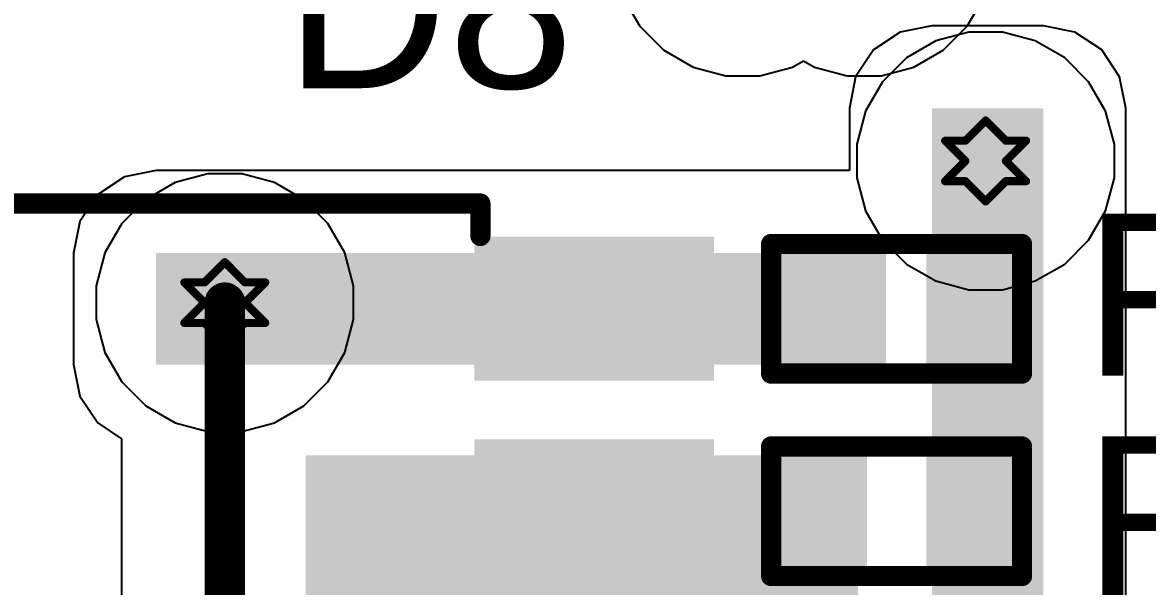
# Model space of a CAD drawing. Header units: inches. Extents: x -3 to 5437, y -3 to 5435.
# Drawn here: x 128.52 to 135.58, y 96.95 to 100.49 of the extents above; entities that cross this region are included whole.
import ezdxf

# ---------------------------------------------------------------- set-up
doc = ezdxf.new("R2010")
doc.units = ezdxf.units.IN
for name, color, linetype in [('Bottom Layer', 5, 'Continuous'), ('Bottom Solder', 6, 'Continuous'), ('Drill Drawing', 1, 'Continuous'), ('GND', 16, 'Continuous'), ('PWR', 76, 'Continuous'), ('Top Layer', 1, 'Continuous'), ('Top Overlay', 2, 'Continuous'), ('Top Paste', 8, 'Continuous'), ('Top Solder', 216, 'Continuous'), ('Via Holes', 16, 'Continuous')]:
    doc.layers.add(name, color=color, linetype=linetype)
doc.styles.add('Arial', font='', dxfattribs={"height": 0.2})
doc.styles.get('Arial').set_extended_font_data('Arial')

# ---------------------------------------------------------------- blocks, each defined once
blk = doc.blocks.new('SOP_8_103')
at = {"layer": 'Top Layer'}
for points in [[(-3.4, -0.285), (-2.1, -0.285), (-2.1, -0.985), (-3.4, -0.985)], [(-3.4, -1.555), (-2.1, -1.555), (-2.1, -2.255), (-3.4, -2.255)]]:
    blk.add_hatch(color=1, dxfattribs=at).paths.add_polyline_path(points)
at = {"layer": 'Top Paste'}
for points in [[(-3.4, -0.285), (-2.1, -0.285), (-2.1, -0.985), (-3.4, -0.985)], [(-3.4, -1.555), (-2.1, -1.555), (-2.1, -2.255), (-3.4, -2.255)]]:
    blk.add_hatch(color=8, dxfattribs=at).paths.add_polyline_path(points)
at = {"layer": 'Top Solder'}
for points in [[(-3.5016, -0.1834), (-1.9984, -0.1834), (-1.9984, -1.0866), (-3.5016, -1.0866)], [(-3.5016, -1.4534), (-1.9984, -1.4534), (-1.9984, -2.3566), (-3.5016, -2.3566)]]:
    blk.add_hatch(color=216, dxfattribs=at).paths.add_polyline_path(points)
at = {"layer": 'Top Overlay'}
for points in [[(-2.0356, -2.3622, 0.127, 0.127, 0), (-2.0356, -2.5654, 0.127, 0.127, 0)], [(2.0284, -2.5654, 0.127, 0.127, 0), (-2.0356, -2.5654, 0.127, 0.127, 0)]]:
    blk.add_lwpolyline(points, format="xyseb", dxfattribs=at)
for points in [[(-2.0673, -2.3622, 0.0635, 0.0635, 1), (-2.0038, -2.3622, 0.0635, 0.0635, 1)], [(-2.0673, -2.5654, 0.0635, 0.0635, 1), (-2.0038, -2.5654, 0.0635, 0.0635, 1)], [(-2.0673, -2.5654, 0.0635, 0.0635, 1), (-2.0038, -2.5654, 0.0635, 0.0635, 1)]]:
    blk.add_lwpolyline(points, format="xyseb", close=True, dxfattribs=at)
blk = doc.blocks.new('R___0402_109')
at = {"layer": 'Top Layer'}
for points in [[(-0.6985, -0.3175), (-0.6985, 0.3175), (-0.2413, 0.3175), (-0.2413, -0.3175)], [(0.2413, -0.3175), (0.2413, 0.3175), (0.6985, 0.3175), (0.6985, -0.3175)]]:
    blk.add_hatch(color=1, dxfattribs=at).paths.add_polyline_path(points)
at = {"layer": 'Top Paste'}
for points in [[(-0.6985, -0.3175), (-0.6985, 0.3175), (-0.2413, 0.3175), (-0.2413, -0.3175)], [(0.2413, -0.3175), (0.2413, 0.3175), (0.6985, 0.3175), (0.6985, -0.3175)]]:
    blk.add_hatch(color=8, dxfattribs=at).paths.add_polyline_path(points)
at = {"layer": 'Top Solder'}
for points in [[(-0.7535, -0.3725), (-0.7535, 0.3725), (-0.1863, 0.3725), (-0.1863, -0.3725)], [(0.1863, -0.3725), (0.1863, 0.3725), (0.7535, 0.3725), (0.7535, -0.3725)]]:
    blk.add_hatch(color=216, dxfattribs=at).paths.add_polyline_path(points)
at = {"layer": 'Top Overlay'}
for points in [[(-0.7874, -0.4064, 0.127, 0.127, 0), (-0.7874, 0.4064, 0.127, 0.127, 0)], [(-0.7874, 0.4064, 0.127, 0.127, 0), (0.7874, 0.4064, 0.127, 0.127, 0)], [(0.7874, -0.4064, 0.127, 0.127, 0), (0.7874, 0.4064, 0.127, 0.127, 0)], [(-0.7874, -0.4064, 0.127, 0.127, 0), (0.7874, -0.4064, 0.127, 0.127, 0)], [(-0.8128, -0.4318, 0.00323, 0.00323, 0), (0.8128, -0.4318, 0.00323, 0.00323, 0)]]:
    blk.add_lwpolyline(points, format="xyseb", dxfattribs=at)
for points in [[(-0.8191, 0.4064, 0.0635, 0.0635, 1), (-0.7556, 0.4064, 0.0635, 0.0635, 1)], [(-0.8191, 0.4064, 0.0635, 0.0635, 1), (-0.7556, 0.4064, 0.0635, 0.0635, 1)], [(0.7556, 0.4064, 0.0635, 0.0635, 1), (0.8191, 0.4064, 0.0635, 0.0635, 1)], [(0.7556, 0.4064, 0.0635, 0.0635, 1), (0.8191, 0.4064, 0.0635, 0.0635, 1)], [(-0.8191, -0.4064, 0.0635, 0.0635, 1), (-0.7556, -0.4064, 0.0635, 0.0635, 1)], [(-0.8191, -0.4064, 0.0635, 0.0635, 1), (-0.7556, -0.4064, 0.0635, 0.0635, 1)], [(0.7556, -0.4064, 0.0635, 0.0635, 1), (0.8191, -0.4064, 0.0635, 0.0635, 1)], [(0.7556, -0.4064, 0.0635, 0.0635, 1), (0.8191, -0.4064, 0.0635, 0.0635, 1)], [(-0.8136, -0.4318, 0.00161, 0.00161, 1), (-0.812, -0.4318, 0.00161, 0.00161, 1)], [(0.812, -0.4318, 0.00161, 0.00161, 1), (0.8136, -0.4318, 0.00161, 0.00161, 1)]]:
    blk.add_lwpolyline(points, format="xyseb", close=True, dxfattribs=at)
blk = doc.blocks.new('R___0402_110')
at = {"layer": 'Top Layer'}
for points in [[(-0.6985, -0.3175), (-0.6985, 0.3175), (-0.2413, 0.3175), (-0.2413, -0.3175)], [(0.2413, -0.3175), (0.2413, 0.3175), (0.6985, 0.3175), (0.6985, -0.3175)]]:
    blk.add_hatch(color=1, dxfattribs=at).paths.add_polyline_path(points)
at = {"layer": 'Top Paste'}
for points in [[(-0.6985, -0.3175), (-0.6985, 0.3175), (-0.2413, 0.3175), (-0.2413, -0.3175)], [(0.2413, -0.3175), (0.2413, 0.3175), (0.6985, 0.3175), (0.6985, -0.3175)]]:
    blk.add_hatch(color=8, dxfattribs=at).paths.add_polyline_path(points)
at = {"layer": 'Top Solder'}
for points in [[(-0.7535, -0.3725), (-0.7535, 0.3725), (-0.1863, 0.3725), (-0.1863, -0.3725)], [(0.1863, -0.3725), (0.1863, 0.3725), (0.7535, 0.3725), (0.7535, -0.3725)]]:
    blk.add_hatch(color=216, dxfattribs=at).paths.add_polyline_path(points)
at = {"layer": 'Top Overlay'}
for points in [[(-0.7874, -0.4064, 0.127, 0.127, 0), (-0.7874, 0.4064, 0.127, 0.127, 0)], [(-0.7874, 0.4064, 0.127, 0.127, 0), (0.7874, 0.4064, 0.127, 0.127, 0)], [(0.7874, -0.4064, 0.127, 0.127, 0), (0.7874, 0.4064, 0.127, 0.127, 0)], [(-0.7874, -0.4064, 0.127, 0.127, 0), (0.7874, -0.4064, 0.127, 0.127, 0)], [(-0.8128, -0.4318, 0.00323, 0.00323, 0), (0.8128, -0.4318, 0.00323, 0.00323, 0)]]:
    blk.add_lwpolyline(points, format="xyseb", dxfattribs=at)
for points in [[(-0.8191, 0.4064, 0.0635, 0.0635, 1), (-0.7556, 0.4064, 0.0635, 0.0635, 1)], [(-0.8191, 0.4064, 0.0635, 0.0635, 1), (-0.7556, 0.4064, 0.0635, 0.0635, 1)], [(0.7556, 0.4064, 0.0635, 0.0635, 1), (0.8191, 0.4064, 0.0635, 0.0635, 1)], [(0.7556, 0.4064, 0.0635, 0.0635, 1), (0.8191, 0.4064, 0.0635, 0.0635, 1)], [(-0.8191, -0.4064, 0.0635, 0.0635, 1), (-0.7556, -0.4064, 0.0635, 0.0635, 1)], [(-0.8191, -0.4064, 0.0635, 0.0635, 1), (-0.7556, -0.4064, 0.0635, 0.0635, 1)], [(0.7556, -0.4064, 0.0635, 0.0635, 1), (0.8191, -0.4064, 0.0635, 0.0635, 1)], [(0.7556, -0.4064, 0.0635, 0.0635, 1), (0.8191, -0.4064, 0.0635, 0.0635, 1)], [(-0.8136, -0.4318, 0.00161, 0.00161, 1), (-0.812, -0.4318, 0.00161, 0.00161, 1)], [(0.812, -0.4318, 0.00161, 0.00161, 1), (0.8136, -0.4318, 0.00161, 0.00161, 1)]]:
    blk.add_lwpolyline(points, format="xyseb", close=True, dxfattribs=at)

msp = doc.modelspace()

# ---------------------------------------------------------------- hatches: boundary and pattern name
at = {"layer": 'Bottom Layer'}
h = msp.add_hatch(color=5, dxfattribs=at)
edge = h.paths.add_edge_path()
edge.add_arc((134.5658, 99.6197), 0.3, 0, 360)
h = msp.add_hatch(color=5, dxfattribs=at)
edge = h.paths.add_edge_path()
edge.add_arc((129.7906, 98.7307), 0.3, 0, 360)
at = {"layer": 'Bottom Solder'}
h = msp.add_hatch(color=6, dxfattribs=at)
edge = h.paths.add_edge_path()
edge.add_arc((134.5658, 99.6197), 0.15, 0, 360)
h = msp.add_hatch(color=6, dxfattribs=at)
edge = h.paths.add_edge_path()
edge.add_arc((129.7906, 98.7307), 0.15, 0, 360)
at = {"layer": 'GND'}
h = msp.add_hatch(color=16, dxfattribs=at)
edge = h.paths.add_edge_path()
edge.add_arc((134.5658, 99.6197), 0.3, 0, 360)
h = msp.add_hatch(color=16, dxfattribs=at)
edge = h.paths.add_edge_path()
edge.add_arc((129.7906, 98.7307), 0.3, 0, 360)
at = {"layer": 'PWR'}
h = msp.add_hatch(color=76, dxfattribs=at)
edge = h.paths.add_edge_path()
edge.add_arc((134.5658, 99.6197), 0.3, 0, 360)
h = msp.add_hatch(color=76, dxfattribs=at)
edge = h.paths.add_edge_path()
edge.add_arc((129.7906, 98.7307), 0.3, 0, 360)
at = {"layer": 'Top Layer'}
for points in [[(134.2285, 99.9499), (134.2285, 94.4762), (134.9285, 94.4762), (134.9285, 99.9499)], [(129.3594, 98.3421), (133.9404, 98.3421), (133.9404, 99.0421), (129.3594, 99.0421)], [(130.2986, 95.8021), (133.7657, 95.8021), (133.7657, 97.7721), (130.2986, 97.7721)]]:
    msp.add_hatch(color=1, dxfattribs=at).paths.add_polyline_path(points)
h = msp.add_hatch(color=1, dxfattribs=at)
edge = h.paths.add_edge_path()
edge.add_arc((134.5658, 99.6197), 0.3, 0, 360)
h = msp.add_hatch(color=1, dxfattribs=at)
edge = h.paths.add_edge_path()
edge.add_arc((129.7906, 98.7307), 0.3, 0, 360)
at = {"layer": 'Top Solder'}
h = msp.add_hatch(color=216, dxfattribs=at)
edge = h.paths.add_edge_path()
edge.add_arc((134.5658, 99.6197), 0.15, 0, 360)
h = msp.add_hatch(color=216, dxfattribs=at)
edge = h.paths.add_edge_path()
edge.add_arc((129.7906, 98.7307), 0.15, 0, 360)
at = {"layer": 'Via Holes'}
h = msp.add_hatch(color=7, dxfattribs=at)
edge = h.paths.add_edge_path()
edge.add_arc((134.5658, 99.6197), 0.15, 0, 360)
h = msp.add_hatch(color=7, dxfattribs=at)
edge = h.paths.add_edge_path()
edge.add_arc((129.7906, 98.7307), 0.15, 0, 360)

# ---------------------------------------------------------------- linework, layer by layer
at = {"layer": 'Bottom Layer'}
for p, q in [((134.4595, 100.4277), (134.254, 100.3726)), ((134.6722, 100.4277), (134.4595, 100.4277)), ((134.8777, 100.3726), (134.6722, 100.4277)), ((134.254, 100.3726), (134.0697, 100.2662)), ((135.062, 100.2662), (134.8777, 100.3726)), ((134.0697, 100.2662), (133.9193, 100.1158)), ((135.2124, 100.1158), (135.062, 100.2662)), ((133.9193, 100.1158), (133.8129, 99.9316)), ((135.3188, 99.9316), (135.2124, 100.1158)), ((133.8129, 99.9316), (133.7578, 99.726)), ((135.3738, 99.726), (135.3188, 99.9316)), ((133.7578, 99.726), (133.7578, 99.5133)), ((135.3738, 99.5133), (135.3738, 99.726)), ((129.6843, 99.5387), (129.4788, 99.4836)), ((129.897, 99.5387), (129.6843, 99.5387)), ((130.1025, 99.4836), (129.897, 99.5387)), ((133.7578, 99.5133), (133.8129, 99.3078)), ((135.3188, 99.3078), (135.3738, 99.5133)), ((129.4788, 99.4836), (129.2945, 99.3772)), ((130.2868, 99.3772), (130.1025, 99.4836)), ((129.2945, 99.3772), (129.1441, 99.2268)), ((130.4372, 99.2268), (130.2868, 99.3772)), ((133.8129, 99.3078), (133.9193, 99.1236)), ((135.2124, 99.1236), (135.3188, 99.3078)), ((129.1441, 99.2268), (129.0377, 99.0426)), ((130.5436, 99.0426), (130.4372, 99.2268)), ((133.9193, 99.1236), (134.0697, 98.9731)), ((135.062, 98.9731), (135.2124, 99.1236)), ((129.0377, 99.0426), (128.9826, 98.837)), ((130.5986, 98.837), (130.5436, 99.0426)), ((134.0697, 98.9731), (134.254, 98.8667)), ((134.8777, 98.8667), (135.062, 98.9731)), ((134.254, 98.8667), (134.4595, 98.8117)), ((134.6722, 98.8117), (134.8777, 98.8667)), ((128.9826, 98.837), (128.9826, 98.6243)), ((130.5986, 98.6243), (130.5986, 98.837)), ((134.4595, 98.8117), (134.6722, 98.8117)), ((128.9826, 98.6243), (129.0377, 98.4188)), ((130.5436, 98.4188), (130.5986, 98.6243)), ((129.0377, 98.4188), (129.1441, 98.2346)), ((130.4372, 98.2346), (130.5436, 98.4188)), ((129.1441, 98.2346), (129.2945, 98.0841)), ((130.2868, 98.0841), (130.4372, 98.2346)), ((129.2945, 98.0841), (129.4788, 97.9777)), ((130.1025, 97.9777), (130.2868, 98.0841)), ((129.4788, 97.9777), (129.6843, 97.9227)), ((129.897, 97.9227), (130.1025, 97.9777)), ((129.6843, 97.9227), (129.897, 97.9227))]:
    msp.add_line(p, q, dxfattribs=at)
at = {"layer": 'Drill Drawing'}
for points in [[(134.4388, 99.7467, 0.0508, 0.0508, 0), (134.5658, 99.8737, 0.0508, 0.0508, 0)], [(134.5658, 99.8737, 0.0508, 0.0508, 0), (134.6928, 99.7467, 0.0508, 0.0508, 0)], [(134.3118, 99.7467, 0.0508, 0.0508, 0), (134.4388, 99.6197, 0.0508, 0.0508, 0)], [(134.3118, 99.7467, 0.0508, 0.0508, 0), (134.4388, 99.7467, 0.0508, 0.0508, 0)], [(134.6928, 99.7467, 0.0508, 0.0508, 0), (134.8198, 99.7467, 0.0508, 0.0508, 0)], [(134.6928, 99.6197, 0.0508, 0.0508, 0), (134.8198, 99.7467, 0.0508, 0.0508, 0)], [(134.3118, 99.4927, 0.0508, 0.0508, 0), (134.4388, 99.6197, 0.0508, 0.0508, 0)], [(134.6928, 99.6197, 0.0508, 0.0508, 0), (134.8198, 99.4927, 0.0508, 0.0508, 0)], [(134.3118, 99.4927, 0.0508, 0.0508, 0), (134.4388, 99.4927, 0.0508, 0.0508, 0)], [(134.4388, 99.4927, 0.0508, 0.0508, 0), (134.5658, 99.3657, 0.0508, 0.0508, 0)], [(134.5658, 99.3657, 0.0508, 0.0508, 0), (134.6928, 99.4927, 0.0508, 0.0508, 0)], [(134.6928, 99.4927, 0.0508, 0.0508, 0), (134.8198, 99.4927, 0.0508, 0.0508, 0)], [(129.6636, 98.8577, 0.0508, 0.0508, 0), (129.7906, 98.9847, 0.0508, 0.0508, 0)], [(129.7906, 98.9847, 0.0508, 0.0508, 0), (129.9176, 98.8577, 0.0508, 0.0508, 0)], [(129.5366, 98.8577, 0.0508, 0.0508, 0), (129.6636, 98.7307, 0.0508, 0.0508, 0)], [(129.5366, 98.8577, 0.0508, 0.0508, 0), (129.6636, 98.8577, 0.0508, 0.0508, 0)], [(129.9176, 98.8577, 0.0508, 0.0508, 0), (130.0446, 98.8577, 0.0508, 0.0508, 0)], [(129.9176, 98.7307, 0.0508, 0.0508, 0), (130.0446, 98.8577, 0.0508, 0.0508, 0)], [(129.5366, 98.6037, 0.0508, 0.0508, 0), (129.6636, 98.7307, 0.0508, 0.0508, 0)], [(129.9176, 98.7307, 0.0508, 0.0508, 0), (130.0446, 98.6037, 0.0508, 0.0508, 0)], [(129.5366, 98.6037, 0.0508, 0.0508, 0), (129.6636, 98.6037, 0.0508, 0.0508, 0)], [(129.6636, 98.6037, 0.0508, 0.0508, 0), (129.7906, 98.4767, 0.0508, 0.0508, 0)], [(129.7906, 98.4767, 0.0508, 0.0508, 0), (129.9176, 98.6037, 0.0508, 0.0508, 0)], [(129.9176, 98.6037, 0.0508, 0.0508, 0), (130.0446, 98.6037, 0.0508, 0.0508, 0)]]:
    msp.add_lwpolyline(points, format="xyseb", dxfattribs=at)
for points in [[(134.5531, 99.8737, 0.0254, 0.0254, 1), (134.5785, 99.8737, 0.0254, 0.0254, 1)], [(134.5531, 99.8737, 0.0254, 0.0254, 1), (134.5785, 99.8737, 0.0254, 0.0254, 1)], [(134.2991, 99.7467, 0.0254, 0.0254, 1), (134.3245, 99.7467, 0.0254, 0.0254, 1)], [(134.2991, 99.7467, 0.0254, 0.0254, 1), (134.3245, 99.7467, 0.0254, 0.0254, 1)], [(134.4261, 99.7467, 0.0254, 0.0254, 1), (134.4515, 99.7467, 0.0254, 0.0254, 1)], [(134.4261, 99.7467, 0.0254, 0.0254, 1), (134.4515, 99.7467, 0.0254, 0.0254, 1)], [(134.6801, 99.7467, 0.0254, 0.0254, 1), (134.7055, 99.7467, 0.0254, 0.0254, 1)], [(134.6801, 99.7467, 0.0254, 0.0254, 1), (134.7055, 99.7467, 0.0254, 0.0254, 1)], [(134.8071, 99.7467, 0.0254, 0.0254, 1), (134.8325, 99.7467, 0.0254, 0.0254, 1)], [(134.8071, 99.7467, 0.0254, 0.0254, 1), (134.8325, 99.7467, 0.0254, 0.0254, 1)], [(134.4261, 99.6197, 0.0254, 0.0254, 1), (134.4515, 99.6197, 0.0254, 0.0254, 1)], [(134.4261, 99.6197, 0.0254, 0.0254, 1), (134.4515, 99.6197, 0.0254, 0.0254, 1)], [(134.6801, 99.6197, 0.0254, 0.0254, 1), (134.7055, 99.6197, 0.0254, 0.0254, 1)], [(134.6801, 99.6197, 0.0254, 0.0254, 1), (134.7055, 99.6197, 0.0254, 0.0254, 1)], [(134.2991, 99.4927, 0.0254, 0.0254, 1), (134.3245, 99.4927, 0.0254, 0.0254, 1)], [(134.2991, 99.4927, 0.0254, 0.0254, 1), (134.3245, 99.4927, 0.0254, 0.0254, 1)], [(134.4261, 99.4927, 0.0254, 0.0254, 1), (134.4515, 99.4927, 0.0254, 0.0254, 1)], [(134.4261, 99.4927, 0.0254, 0.0254, 1), (134.4515, 99.4927, 0.0254, 0.0254, 1)], [(134.6801, 99.4927, 0.0254, 0.0254, 1), (134.7055, 99.4927, 0.0254, 0.0254, 1)], [(134.6801, 99.4927, 0.0254, 0.0254, 1), (134.7055, 99.4927, 0.0254, 0.0254, 1)], [(134.8071, 99.4927, 0.0254, 0.0254, 1), (134.8325, 99.4927, 0.0254, 0.0254, 1)], [(134.8071, 99.4927, 0.0254, 0.0254, 1), (134.8325, 99.4927, 0.0254, 0.0254, 1)], [(134.5531, 99.3657, 0.0254, 0.0254, 1), (134.5785, 99.3657, 0.0254, 0.0254, 1)], [(134.5531, 99.3657, 0.0254, 0.0254, 1), (134.5785, 99.3657, 0.0254, 0.0254, 1)], [(129.7779, 98.9847, 0.0254, 0.0254, 1), (129.8033, 98.9847, 0.0254, 0.0254, 1)], [(129.7779, 98.9847, 0.0254, 0.0254, 1), (129.8033, 98.9847, 0.0254, 0.0254, 1)], [(129.5239, 98.8577, 0.0254, 0.0254, 1), (129.5493, 98.8577, 0.0254, 0.0254, 1)], [(129.5239, 98.8577, 0.0254, 0.0254, 1), (129.5493, 98.8577, 0.0254, 0.0254, 1)], [(129.6509, 98.8577, 0.0254, 0.0254, 1), (129.6763, 98.8577, 0.0254, 0.0254, 1)], [(129.6509, 98.8577, 0.0254, 0.0254, 1), (129.6763, 98.8577, 0.0254, 0.0254, 1)], [(129.9049, 98.8577, 0.0254, 0.0254, 1), (129.9303, 98.8577, 0.0254, 0.0254, 1)], [(129.9049, 98.8577, 0.0254, 0.0254, 1), (129.9303, 98.8577, 0.0254, 0.0254, 1)], [(130.0319, 98.8577, 0.0254, 0.0254, 1), (130.0573, 98.8577, 0.0254, 0.0254, 1)], [(130.0319, 98.8577, 0.0254, 0.0254, 1), (130.0573, 98.8577, 0.0254, 0.0254, 1)], [(129.6509, 98.7307, 0.0254, 0.0254, 1), (129.6763, 98.7307, 0.0254, 0.0254, 1)], [(129.6509, 98.7307, 0.0254, 0.0254, 1), (129.6763, 98.7307, 0.0254, 0.0254, 1)], [(129.9049, 98.7307, 0.0254, 0.0254, 1), (129.9303, 98.7307, 0.0254, 0.0254, 1)], [(129.9049, 98.7307, 0.0254, 0.0254, 1), (129.9303, 98.7307, 0.0254, 0.0254, 1)], [(129.5239, 98.6037, 0.0254, 0.0254, 1), (129.5493, 98.6037, 0.0254, 0.0254, 1)], [(129.5239, 98.6037, 0.0254, 0.0254, 1), (129.5493, 98.6037, 0.0254, 0.0254, 1)], [(129.6509, 98.6037, 0.0254, 0.0254, 1), (129.6763, 98.6037, 0.0254, 0.0254, 1)], [(129.6509, 98.6037, 0.0254, 0.0254, 1), (129.6763, 98.6037, 0.0254, 0.0254, 1)], [(129.9049, 98.6037, 0.0254, 0.0254, 1), (129.9303, 98.6037, 0.0254, 0.0254, 1)], [(129.9049, 98.6037, 0.0254, 0.0254, 1), (129.9303, 98.6037, 0.0254, 0.0254, 1)], [(130.0319, 98.6037, 0.0254, 0.0254, 1), (130.0573, 98.6037, 0.0254, 0.0254, 1)], [(130.0319, 98.6037, 0.0254, 0.0254, 1), (130.0573, 98.6037, 0.0254, 0.0254, 1)], [(129.7779, 98.4767, 0.0254, 0.0254, 1), (129.8033, 98.4767, 0.0254, 0.0254, 1)], [(129.7779, 98.4767, 0.0254, 0.0254, 1), (129.8033, 98.4767, 0.0254, 0.0254, 1)]]:
    msp.add_lwpolyline(points, format="xyseb", close=True, dxfattribs=at)
at = {"layer": 'GND'}
for p, q in [((134.4595, 100.4277), (134.254, 100.3726)), ((134.6722, 100.4277), (134.4595, 100.4277)), ((134.8777, 100.3726), (134.6722, 100.4277)), ((134.254, 100.3726), (134.0697, 100.2662)), ((135.062, 100.2662), (134.8777, 100.3726)), ((134.0697, 100.2662), (133.9193, 100.1158)), ((135.2124, 100.1158), (135.062, 100.2662)), ((133.9193, 100.1158), (133.8129, 99.9316)), ((135.3188, 99.9316), (135.2124, 100.1158)), ((133.8129, 99.9316), (133.7578, 99.726)), ((135.3738, 99.726), (135.3188, 99.9316)), ((133.7578, 99.726), (133.7578, 99.5133)), ((135.3738, 99.5133), (135.3738, 99.726)), ((129.6843, 99.5387), (129.4788, 99.4836)), ((129.897, 99.5387), (129.6843, 99.5387)), ((130.1025, 99.4836), (129.897, 99.5387)), ((133.7578, 99.5133), (133.8129, 99.3078)), ((135.3188, 99.3078), (135.3738, 99.5133)), ((129.4788, 99.4836), (129.2945, 99.3772)), ((130.2868, 99.3772), (130.1025, 99.4836)), ((129.2945, 99.3772), (129.1441, 99.2268)), ((130.4372, 99.2268), (130.2868, 99.3772)), ((133.8129, 99.3078), (133.9193, 99.1236)), ((135.2124, 99.1236), (135.3188, 99.3078)), ((129.1441, 99.2268), (129.0377, 99.0426)), ((130.5436, 99.0426), (130.4372, 99.2268)), ((133.9193, 99.1236), (134.0697, 98.9731)), ((135.062, 98.9731), (135.2124, 99.1236)), ((129.0377, 99.0426), (128.9826, 98.837)), ((130.5986, 98.837), (130.5436, 99.0426)), ((134.0697, 98.9731), (134.254, 98.8667)), ((134.8777, 98.8667), (135.062, 98.9731)), ((134.254, 98.8667), (134.4595, 98.8117)), ((134.6722, 98.8117), (134.8777, 98.8667)), ((128.9826, 98.837), (128.9826, 98.6243)), ((130.5986, 98.6243), (130.5986, 98.837)), ((134.4595, 98.8117), (134.6722, 98.8117)), ((128.9826, 98.6243), (129.0377, 98.4188)), ((130.5436, 98.4188), (130.5986, 98.6243)), ((129.0377, 98.4188), (129.1441, 98.2346)), ((130.4372, 98.2346), (130.5436, 98.4188)), ((129.1441, 98.2346), (129.2945, 98.0841)), ((130.2868, 98.0841), (130.4372, 98.2346)), ((129.2945, 98.0841), (129.4788, 97.9777)), ((130.1025, 97.9777), (130.2868, 98.0841)), ((129.4788, 97.9777), (129.6843, 97.9227)), ((129.897, 97.9227), (130.1025, 97.9777)), ((129.6843, 97.9227), (129.897, 97.9227))]:
    msp.add_line(p, q, dxfattribs=at)
at = {"layer": 'PWR'}
for p, q in [((132.2889, 100.6488), (132.3953, 100.4645)), ((134.4504, 100.4645), (134.5568, 100.6488)), ((132.3953, 100.4645), (132.5457, 100.3141)), ((134.3, 100.3141), (134.4504, 100.4645)), ((132.5457, 100.3141), (132.73, 100.2077)), ((134.1157, 100.2077), (134.3, 100.3141)), ((132.73, 100.2077), (132.9355, 100.1527)), ((133.1482, 100.1527), (133.3537, 100.2077)), ((133.3537, 100.2077), (133.4228, 100.2476)), ((133.4228, 100.2476), (133.492, 100.2077)), ((133.492, 100.2077), (133.6975, 100.1527)), ((133.9102, 100.1527), (134.1157, 100.2077)), ((132.9355, 100.1527), (133.1482, 100.1527)), ((133.6975, 100.1527), (133.9102, 100.1527)), ((129.6843, 99.5387), (129.4788, 99.4836)), ((129.897, 99.5387), (129.6843, 99.5387)), ((130.1025, 99.4836), (129.897, 99.5387)), ((129.4788, 99.4836), (129.2945, 99.3772)), ((130.2868, 99.3772), (130.1025, 99.4836)), ((129.2945, 99.3772), (129.1441, 99.2268)), ((130.4372, 99.2268), (130.2868, 99.3772)), ((129.1441, 99.2268), (129.0377, 99.0426)), ((130.5436, 99.0426), (130.4372, 99.2268)), ((129.0377, 99.0426), (128.9826, 98.837)), ((130.5986, 98.837), (130.5436, 99.0426)), ((128.9826, 98.837), (128.9826, 98.6243)), ((130.5986, 98.6243), (130.5986, 98.837)), ((128.9826, 98.6243), (129.0377, 98.4188)), ((130.5436, 98.4188), (130.5986, 98.6243)), ((129.0377, 98.4188), (129.1441, 98.2346)), ((130.4372, 98.2346), (130.5436, 98.4188)), ((129.1441, 98.2346), (129.2945, 98.0841)), ((130.2868, 98.0841), (130.4372, 98.2346)), ((129.2945, 98.0841), (129.4788, 97.9777)), ((130.1025, 97.9777), (130.2868, 98.0841)), ((129.4788, 97.9777), (129.6843, 97.9227)), ((129.897, 97.9227), (130.1025, 97.9777)), ((129.6843, 97.9227), (129.897, 97.9227))]:
    msp.add_line(p, q, dxfattribs=at)
at = {"layer": 'Top Layer'}
for p, q in [((134.0303, 100.4284), (133.8623, 100.3161)), ((134.2285, 100.4678), (134.0303, 100.4284)), ((134.9285, 100.4678), (134.2285, 100.4678)), ((135.1267, 100.4284), (134.9285, 100.4678)), ((135.2948, 100.3161), (135.1267, 100.4284)), ((133.8623, 100.3161), (133.75, 100.1481)), ((135.4071, 100.1481), (135.2948, 100.3161)), ((133.75, 100.1481), (133.7106, 99.9499)), ((135.4465, 99.9499), (135.4071, 100.1481)), ((133.7106, 99.9499), (133.7106, 99.56)), ((135.4465, 94.4762), (135.4465, 99.9499)), ((129.3594, 99.56), (129.1612, 99.5206)), ((133.7106, 99.56), (129.3594, 99.56)), ((129.1612, 99.5206), (128.9931, 99.4083)), ((128.9931, 99.4083), (128.8808, 99.2403)), ((128.8808, 99.2403), (128.8414, 99.0421)), ((128.8414, 99.0421), (128.8414, 98.3421)), ((128.8414, 98.3421), (128.8808, 98.1438)), ((128.8808, 98.1438), (128.9931, 97.9758)), ((128.9931, 97.9758), (129.1432, 97.8755)), ((129.1432, 97.8755), (129.1432, 91.2528))]:
    msp.add_line(p, q, dxfattribs=at)
for points in [[(129.7906, 91.2528, 0.254, 0.254, 0), (129.7906, 98.7307, 0.254, 0.254, 0)], [(129.7906, 98.7307, 0.254, 0.254, 0), (129.794, 98.7273, 0.254, 0.254, 0)]]:
    msp.add_lwpolyline(points, format="xyseb", dxfattribs=at)
for points in [[(129.7271, 98.7307, 0.127, 0.127, 1), (129.8541, 98.7307, 0.127, 0.127, 1)], [(129.7271, 98.7307, 0.127, 0.127, 1), (129.8541, 98.7307, 0.127, 0.127, 1)], [(129.7305, 98.7273, 0.127, 0.127, 1), (129.8575, 98.7273, 0.127, 0.127, 1)]]:
    msp.add_lwpolyline(points, format="xyseb", close=True, dxfattribs=at)

# ---------------------------------------------------------------- block references
at = {"rotation": 180}
msp.add_blockref('SOP_8_103', (129.3594, 96.7871), dxfattribs=at)
for name, p in [('R___0402_109', (134.007, 98.6921)), ('R___0402_110', (134.007, 97.4221))]:
    msp.add_blockref(name, p)

# ---------------------------------------------------------------- texts
at = {"layer": 'Top Overlay', "style": 'Arial'}
for s, p in [('D8', (130.1668, 100.0762)), ('R60', (135.181, 98.2736)), ('R59', (135.181, 96.8766))]:
    msp.add_text(s, height=1.016, dxfattribs=at).set_placement(p)

doc.saveas('drawing.dxf')
